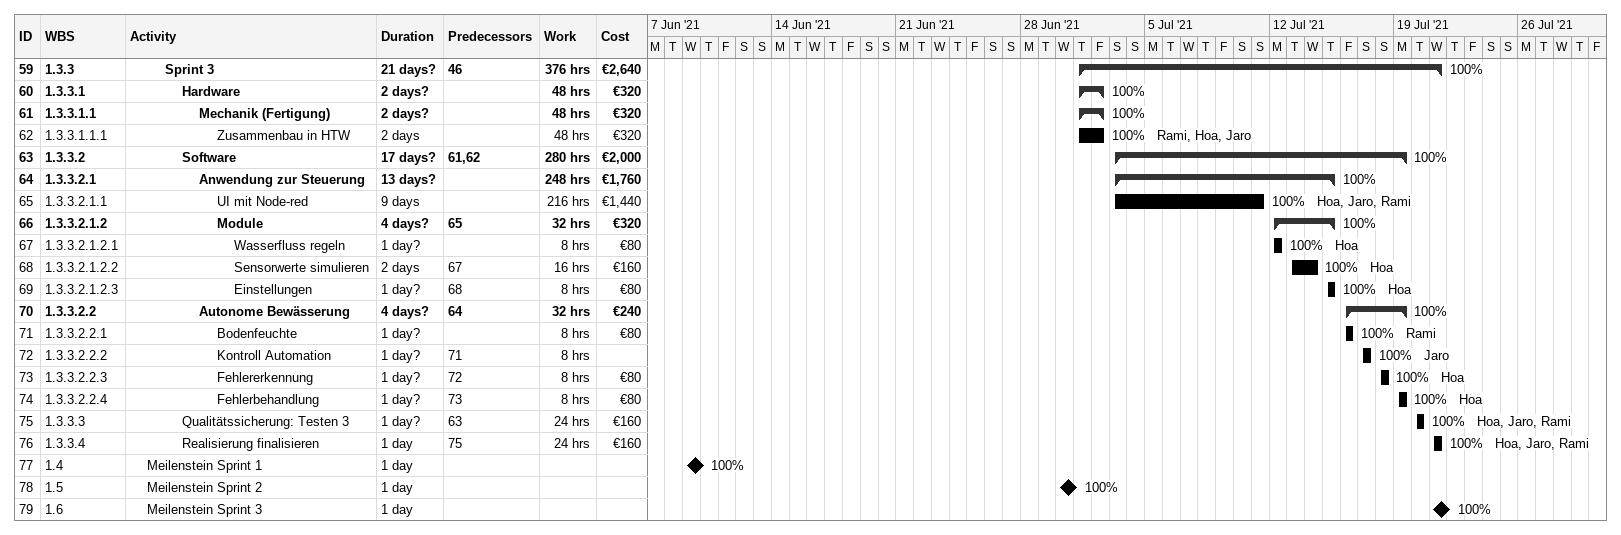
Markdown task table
| ID | WBS | Task | Duration | Start | Finish | Predecessors | Resources | % complete | Work (h) | Cost (€) |
|---|---|---|---|---|---|---|---|---|---|---|
| 59 | 1.3.3 | **Sprint 3** | 21d? | 2021-07-01 | 2021-07-21 | 46 |  | 100 | 376 | 2640 |
| 60 | 1.3.3.1 | **Hardware** | 2d? | 2021-07-01 | 2021-07-02 |  |  | 100 | 48 | 320 |
| 61 | 1.3.3.1.1 | **Mechanik (Fertigung)** | 2d? | 2021-07-01 | 2021-07-02 |  |  | 100 | 48 | 320 |
| 62 | 1.3.3.1.1.1 | Zusammenbau in HTW | 2d | 2021-07-01 | 2021-07-02 |  | Rami, Hoa, Jaro | 100 | 48 | 320 |
| 63 | 1.3.3.2 | **Software** | 17d? | 2021-07-03 | 2021-07-19 | 61, 62 |  | 100 | 280 | 2000 |
| 64 | 1.3.3.2.1 | **Anwendung zur Steuerung** | 13d? | 2021-07-03 | 2021-07-15 |  |  | 100 | 248 | 1760 |
| 65 | 1.3.3.2.1.1 | UI mit Node-red | 9d | 2021-07-03 | 2021-07-11 |  | Hoa, Jaro, Rami | 100 | 216 | 1440 |
| 66 | 1.3.3.2.1.2 | **Module** | 4d? | 2021-07-12 | 2021-07-15 | 65 |  | 100 | 32 | 320 |
| 67 | 1.3.3.2.1.2.1 | Wasserfluss regeln | 1d? | 2021-07-12 | 2021-07-12 |  | Hoa | 100 | 8 | 80 |
| 68 | 1.3.3.2.1.2.2 | Sensorwerte simulieren | 2d | 2021-07-13 | 2021-07-14 | 67 | Hoa | 100 | 16 | 160 |
| 69 | 1.3.3.2.1.2.3 | Einstellungen | 1d? | 2021-07-15 | 2021-07-15 | 68 | Hoa | 100 | 8 | 80 |
| 70 | 1.3.3.2.2 | **Autonome Bewässerung** | 4d? | 2021-07-16 | 2021-07-19 | 64 |  | 100 | 32 | 240 |
| 71 | 1.3.3.2.2.1 | Bodenfeuchte | 1d? | 2021-07-16 | 2021-07-16 |  | Rami | 100 | 8 | 80 |
| 72 | 1.3.3.2.2.2 | Kontroll Automation | 1d? | 2021-07-17 | 2021-07-17 | 71 | Jaro | 100 | 8 |  |
| 73 | 1.3.3.2.2.3 | Fehlererkennung | 1d? | 2021-07-18 | 2021-07-18 | 72 | Hoa | 100 | 8 | 80 |
| 74 | 1.3.3.2.2.4 | Fehlerbehandlung | 1d? | 2021-07-19 | 2021-07-19 | 73 | Hoa | 100 | 8 | 80 |
| 75 | 1.3.3.3 | Qualitätssicherung: Testen 3 | 1d? | 2021-07-20 | 2021-07-20 | 63 | Hoa, Jaro, Rami | 100 | 24 | 160 |
| 76 | 1.3.3.4 | Realisierung finalisieren | 1d | 2021-07-21 | 2021-07-21 | 75 | Hoa, Jaro, Rami | 100 | 24 | 160 |
| 77 | 1.4 | Meilenstein Sprint 1 | 1d | 2021-06-09 | 2021-06-09 |  |  | 100 |  |  |
| 78 | 1.5 | Meilenstein Sprint 2 | 1d | 2021-06-30 | 2021-06-30 |  |  | 100 |  |  |
| 79 | 1.6 | Meilenstein Sprint 3 | 1d | 2021-07-21 | 2021-07-21 |  |  | 100 |  |  |
